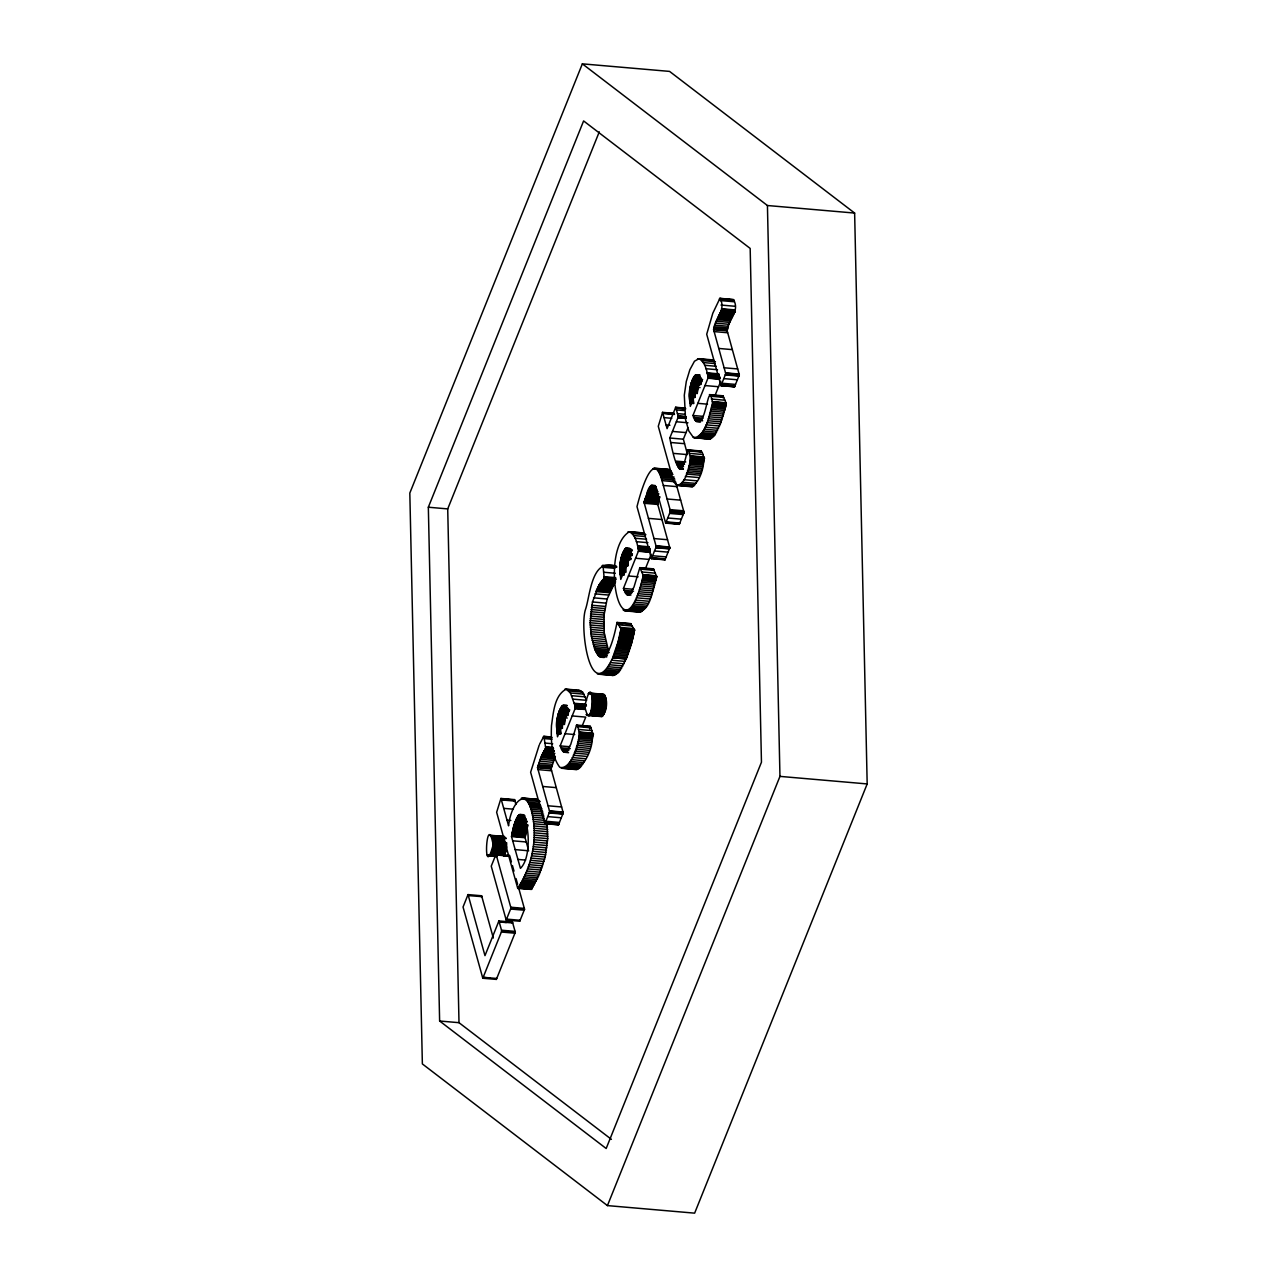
<?xml version="1.0" encoding="UTF-8"?>
<svg xmlns="http://www.w3.org/2000/svg" width="1277" height="1277" viewBox="0 0 1277 1277"><rect width="100%" height="100%" fill="white"/><g stroke="black" fill="none" stroke-linecap="round" stroke-linejoin="round"><path stroke-width="1.5" d="M590.15 622.745L592.448 601.962L599.264 584.674L600.749 582.456L614.317 583.621L607.134 599.009L604.085 615.051L604.276 632.865L608.586 651.047L595.018 649.865L591.331 636.106L590.15 622.745L603.718 623.926M556.628 727.347C555.176 720.499 561.736 695.598 567.946 710.858L557.49 736.797L556.628 727.347L562.455 727.842M619.904 569.957C618.435 563.109 624.996 538.208 631.221 553.468L620.766 579.423L619.904 569.957L625.714 570.468M689.452 396.908C688 390.06 694.56 365.158 700.77 380.418L690.314 406.373L689.452 396.908L695.279 397.402M517.744 888.409C530.689 868.121 536.915 843.283 533.179 819.355C528.087 782.737 511.039 802.1 508.581 825.82L500.951 798.428L496.641 812.284L517.744 888.409L531.408 889.431L539.389 874.234L545.183 857.011L547.705 838.606L547.051 822.707M639.889 567.69L643.193 575.4L656.761 576.693L653.457 568.856L639.841 567.658L633.935 587.197L629.609 594.3L627.039 594.763L623.431 588.442L638.644 550.595C637.271 543.858 635.802 535.223 629.401 531.743C598.466 549.908 621.532 665.604 642.954 576.853L656.522 578.034C652.627 587.707 650.663 613.998 636.616 611.029M584.722 706.261C592.975 742.783 595.673 660.624 584.722 706.261L574.969 705.558L570.436 692.996L566.174 689.133C554.122 695.582 553.404 713.22 551.472 725.639C550.962 739.67 551.089 755.537 559.757 767.269C571.936 771.164 584.339 734.419 576.629 725.081L590.197 726.246C596.95 738.824 587.58 764.923 574.889 769.408M599.775 715.695C607.022 717.866 609.48 695.039 602.058 694.528M694.943 437.995C707.49 432.759 708.799 415.009 712.598 403.261C708.448 378.375 706.708 420.293 699.221 421.202L695.742 421.107L692.948 415.488L708.208 377.545C706.835 370.809 705.351 362.221 698.998 358.693L694.48 361.215L689.851 369.739L686.292 381.472L684.296 395.216L685.605 419.814L688.862 431.035L693.347 437.404L709.326 439.176L714.673 435.202L720.42 423.82L725.815 406.182L726.31 403.564L722.974 395.774L722.606 397.61M493.161 844.783C486.314 808.373 482.578 884.69 493.161 844.783L506.73 845.949L503.808 856.101M511.518 836.563C522.357 779.337 537.729 851.855 520.425 868.344L511.518 836.563L525.086 837.728L528.215 849.013M525.086 837.728L527.912 824.894L514.344 823.729M612.721 657.783L618.116 641.836L620.989 628.811L617.03 622.426L630.599 623.607L634.557 629.992L631.684 643.017L626.289 658.948L612.705 657.751C590.182 706.66 579.391 627.342 585.489 609.448C590.357 595.337 591.363 556.341 616.536 566.429L602.68 565.456M643.049 576.278L656.617 577.443M674.192 413.365L662.571 412.359L658.278 426.279L671.239 473.049C677.177 506.426 697.354 459.816 687.441 449.823C681.008 483.584 675.054 465.259 669.802 438.011L678.326 416.813L675.677 407.267L685.366 408.113M689.819 485.946C699.158 487.766 708.496 458.411 701.009 450.989L687.393 449.855M617.03 622.426C615.291 630.998 606.719 673.442 595.018 649.865M630.311 625.076L630.599 623.607M576.581 725.033L570.723 744.475L566.381 751.642L563.795 752.153L560.14 745.896L575.448 707.809L574.969 705.558M590.197 726.246L589.591 728.959M653.138 570.212L653.457 568.856M634.126 632.801L620.558 631.636M700.626 452.585L701.009 450.989M541.32 756.367L554.888 757.548L551.089 768.818L563.253 812.922L558.464 824.846L544.896 823.681L549.701 811.757L537.521 767.637L541.32 756.367L545.758 748.258L543.874 736.334L551.616 737.005L543.731 736.526M720.962 385.654L725.767 373.73L713.588 329.626C714.609 318.356 726.741 310.151 719.941 298.307L733.525 299.616C740.261 311.412 728.145 319.569 727.156 330.791L739.335 374.911L734.53 386.835L720.962 385.654L706.708 334.239L712.805 313.232L719.941 298.307M661.997 480.615L675.565 481.796L684.057 512.38L679.268 524.336L665.652 523.107L670.489 511.199L661.997 480.615C652.962 446.391 639.777 495.636 637 506.634L651.43 558.656L664.998 559.821L669.802 547.865L657.767 504.463L658.693 500.217L645.124 499.036L644.055 502.356L656.234 546.7L651.43 558.656M514.008 801.126L514.519 799.61L515.86 804.462M645.124 499.036L646.322 495.604L659.89 496.769M645.492 497.966L659.06 499.147L645.3 498.493M646.114 496.194L659.682 497.376L659.251 498.589L645.683 497.407M665.652 523.107L658.293 496.53C656.697 483.6 649.514 480.647 646.529 495.029L658.166 496.035M582.36 63.85L409.821 493.066L422.368 1063.933L607.437 1205.6L694.64 1213.15L867.179 783.934L854.632 213.067L669.563 71.4L582.36 63.85L767.429 205.517L854.632 213.067M428.338 507.224L583.605 120.932L750.174 248.424L761.459 762.209L606.176 1148.502L439.623 1021.009L428.338 507.224L447.716 508.9L599.28 131.85M468.036 894.586L463.04 907.021L482.802 978.246L496.354 979.411L515.317 932.258L512.476 922.122L498.924 920.94L484.973 955.643L468.036 894.586L481.605 895.768L493.321 938.02M675.677 407.267L667.089 428.641L662.571 412.359M481.221 896.709L481.605 895.768M673.969 453.431L687.521 454.612L683.371 439.192L687.968 427.763M499.163 921.818L512.731 922.952M582.168 725.99L585.744 717.115L572.176 715.934M645.571 568.281L651.238 554.17M714.976 395.615L720.771 381.216M482.802 978.246L501.749 931.077L498.924 920.94M506.187 920.047L510.992 908.075L496.051 854.201L491.246 866.157L506.187 920.047L519.755 921.228L524.56 909.256L518.638 887.898M512.109 923.063L512.476 922.122M607.437 1205.6L779.96 776.384L767.429 205.517M598.402 674.176L613.04 675.469L618.531 672.436L626.257 658.836L612.705 657.751M614.987 582.695L601.419 581.514L604.213 578.593L602.999 565.344M539.213 745.034L530.625 772.25L544.896 823.681M539.676 744.012L543.874 736.334M732.663 300.765L733.525 299.616M601.084 581.977L614.652 583.158M502.659 837.153L503.808 836.371M709.565 360.864L714.019 360.433L697.513 358.837M534.009 799.849L537.362 799.434L540.187 801.589L526.619 800.424M667.217 469.489L671.191 471.293L657.639 470.128M632.275 533.563L645.843 534.728L642.97 532.924L627.917 531.902M578.258 690.458L582.615 692.15L586.638 700.323L573.07 699.142M709.326 439.176L706.899 438.57M719.797 298.499L733.365 299.68M719.526 298.882L733.605 300.031M719.398 299.089L733.652 300.366M720.308 300.574L733.876 301.739M721.01 305.059L734.578 306.241M721.601 308.747L735.169 309.912M721.665 309.21L735.233 310.391M721.76 309.768L735.313 310.95M721.776 310.375L735.392 311.428M721.537 310.694L735.105 311.859M721.329 310.965L734.898 312.131M721.186 311.173L734.754 312.338M720.962 311.508L734.53 312.673M720.707 311.907L734.275 313.088M720.404 312.402L733.972 313.583M720.068 312.961L733.636 314.142M719.685 313.615L733.253 314.796M719.286 314.35L732.854 315.515M718.855 315.164L732.423 316.345M718.392 316.121L731.96 317.287M717.913 317.191L731.482 318.356M717.387 318.356L730.955 319.537M716.86 319.633L730.428 320.798M716.221 321.213L729.79 322.395M715.535 323.129L729.103 324.31M714.881 325.14L728.449 326.321M714.402 326.768L727.97 327.95M714.114 327.79L727.682 328.955M713.891 328.62L727.443 329.785M713.763 329.019L727.347 330.152M713.683 329.306L727.251 330.488M713.588 329.626L727.156 330.791M714.098 331.589L727.651 332.754M718.775 348.445L732.328 349.627M698.998 358.693L712.566 359.875M701.871 360.545L715.439 361.726M703.26 362.556L714.897 363.562M704.601 365.27L716.221 366.276M724.123 367.776L737.691 368.941M705.894 368.718L717.53 369.723M725.544 372.868L739.112 374.049M725.639 373.203L739.207 374.384M725.735 373.602L739.335 374.911M725.623 374.081L739.191 375.262M707.171 372.836L718.791 373.842M725.448 374.512L739.016 375.693M707.298 373.331L718.935 374.337M725.288 374.911L738.856 376.092M707.506 374.065L719.143 375.087M707.634 374.496L719.254 375.502M707.713 374.8L717.403 375.646M707.793 375.135L717.482 375.965M707.873 375.486L719.51 376.492M695.837 374.815L700.035 375.023M707.953 375.837L719.59 376.843M695.502 374.991L699.381 375.326M708.033 376.156L719.653 377.162M695.183 375.23L699.062 375.566M708.096 376.46L719.733 377.481M694.864 375.518L698.742 375.853M708.144 376.683L719.765 377.689M694.544 375.885L700.355 376.38M708.224 377.098L719.845 378.104M723.804 378.599L737.372 379.78M694.209 376.316L700.019 376.811M708.208 377.545L719.893 378.375M693.89 376.795L699.7 377.306M708.049 377.944L719.669 378.95M707.937 378.2L719.574 379.205M693.555 377.338L701.312 378.008M693.235 377.944L700.993 378.615M692.916 378.615L702.605 379.461M692.581 379.349L702.27 380.179M692.294 380.035L701.983 380.881M692.118 380.498L701.807 381.344M721.936 383.244L735.504 384.409M691.942 380.961L701.632 381.807M691.783 381.44L701.472 382.27M691.623 381.903L701.312 382.749M721.329 384.76L734.898 385.925M691.464 382.382L701.169 383.212M720.755 384.952L734.77 386.261M720.866 385.367L734.435 386.532M691.32 382.845L701.009 383.691M721.026 385.526L734.594 386.708M691.176 383.323L700.881 384.169M691.049 383.802L700.738 384.632M690.921 384.281L698.679 384.952M704.984 385.558L718.552 386.723M690.809 384.76L698.551 385.431M690.681 385.255L698.439 385.925M690.586 385.75L698.327 386.42M690.474 386.261L698.232 386.931M690.378 386.771L700.067 387.601M690.282 387.282L698.04 387.953M690.203 387.793L697.96 388.463M690.123 388.32L697.865 388.99M690.043 388.831L697.785 389.501M689.963 389.325L697.721 390.012M689.899 389.836L697.641 390.507M689.835 390.347L697.593 391.017M689.788 390.842L697.529 391.512M689.724 391.337L697.481 392.007M689.692 391.847L697.434 392.518M689.644 392.358L697.402 393.029M689.596 392.869L697.354 393.539M709.405 394.593L723.021 395.822M709.629 395.072L723.197 396.253M689.564 393.38L695.374 393.875M715.088 395.726L722.846 396.397M709.789 395.455L723.357 396.636M689.532 393.891L695.342 394.401M689.516 394.401L695.327 394.912M710.108 396.189L723.676 397.37M689.5 394.912L695.311 395.407M689.484 395.407L695.295 395.918M689.468 395.918L695.279 396.413M689.468 396.413L695.279 396.908M711.321 399.047L724.889 400.228M689.468 397.402L693.331 397.738M689.468 397.897L693.347 398.232M689.484 398.392L693.363 398.727M689.5 398.871L693.379 399.206M689.516 399.366L693.395 399.701M712.406 401.601L725.975 402.782M689.548 399.845L693.427 400.18M712.566 401.968L726.134 403.149M712.662 402.191L726.23 403.372M689.58 400.324L693.459 400.659M712.742 402.399L726.31 403.676M689.612 400.818L693.491 401.154M712.662 402.894L726.23 404.075M689.66 401.313L693.523 401.648M712.598 403.261L726.166 404.442M689.692 401.792L693.571 402.127M712.486 403.867L726.054 405.048M689.74 402.271L693.619 402.606M697.833 403.34L707.522 404.17M689.788 402.75L693.666 403.085M689.851 403.213L693.714 403.548M712.247 405.001L725.815 406.182M711.943 406.309L725.512 407.475M711.592 407.746L725.16 408.927M711.177 409.326L724.745 410.508M675.565 407.523L685.43 408.321M675.852 407.89L685.541 408.72M675.916 408.129L685.605 408.975M710.714 411.066L724.282 412.232M676.411 409.901L684.153 410.571M710.188 412.934L723.756 414.115M709.613 414.865L723.165 416.031M677.433 413.62L685.19 414.291M662.476 412.647L674.288 413.668M692.948 415.488L702.637 416.318M708.99 416.797L722.543 417.962M662.795 413.157L674.416 414.163M662.859 413.413L674.495 414.418M678.071 415.935L685.829 416.605M693.427 417.34L703.116 418.186M678.135 416.142L685.893 416.813M708.304 418.744L721.872 419.925M678.247 416.557L686.004 417.228M678.326 416.813L686.084 417.499M678.247 417.02L686.004 417.691M678.071 417.467L685.813 418.138M694.145 418.888L701.903 419.558M677.943 417.755L685.701 418.441M707.602 420.692L721.17 421.873M694.896 420.117L702.653 420.787M664.024 417.627L671.782 418.313M695.742 421.107L699.62 421.442M696.619 421.729L700.498 422.064M706.851 422.639L720.42 423.82M676.347 421.761L687.968 422.767M705.973 424.842L719.542 426.007M704.984 427.125L718.552 428.29M666.051 424.938L669.93 425.273M703.994 429.168L717.562 430.349M703.02 431.003L716.589 432.185M702.063 432.632L715.631 433.797M672.452 431.418L686.02 432.6M701.121 434.02L714.673 435.202M700.179 435.17L713.747 436.351M699.253 436.127L712.821 437.309M698.359 436.894L711.928 438.059M698.391 437.325L702.254 437.66M697.481 437.452L711.05 438.634M693.347 437.404L704.968 438.41M694.129 437.803L710.188 439.017M669.802 438.011L683.371 439.192M670.936 442.512L684.504 443.694M687.601 450.142L701.169 451.308M687.76 450.462L701.328 451.627M688.016 450.925L701.568 452.106M689.245 453.351L702.813 454.516M690.49 455.793L704.058 456.974M690.745 456.288L704.313 457.469M690.857 456.496L704.537 457.996L690.985 456.815M690.905 457.23L704.473 458.395M690.825 457.661L704.393 458.842M690.729 458.124L704.297 459.289M690.554 459.05L704.106 460.215M690.314 460.103L703.882 461.268M690.043 461.268L703.611 462.45M676.092 461.125L685.781 461.971M689.724 462.593L703.292 463.774M676.459 462.402L684.201 463.072M689.357 464.062L702.925 465.243M676.794 463.535L684.552 464.205M677.129 464.557L682.94 465.051M688.942 465.674L702.51 466.855M677.448 465.435L683.275 465.929M677.768 466.233L683.594 466.728M688.479 467.35L702.047 468.531M678.087 466.935L681.966 467.27M678.39 467.526L682.253 467.861M678.678 468.005L682.557 468.34M687.984 469.026L701.552 470.207M678.981 468.388L682.86 468.723M679.252 468.659L683.131 468.994M679.54 468.851L683.418 469.186M687.441 470.702L701.009 471.883M654.351 468.18L668.621 469.409M653.648 468.324L669.292 469.617M652.914 468.627L669.946 470.016M657.017 469.409L670.585 470.59M686.85 472.378L700.419 473.559M658.23 470.99L671.798 472.171M686.244 474.038L699.812 475.204M658.82 472.027L672.388 473.192M659.379 473.176L672.947 474.358M685.302 476.385L698.87 477.566M659.922 474.453L671.558 475.459M660.464 475.826L674.033 476.991M660.991 477.327L674.559 478.492M683.802 479.689L697.37 480.87M661.502 478.923L675.07 480.104M682.381 482.243L695.949 483.408M681.264 483.807L694.832 484.989M680.609 484.526L694.177 485.691M676.251 484.781L693.539 486.234M679.348 485.436L692.916 486.617M677.385 485.531L692.294 486.824M663.354 485.468L676.922 486.633M651.334 485.196L655.213 485.531M650.935 485.611L654.814 485.946M650.536 486.122L656.346 486.617M650.105 486.76L655.931 487.271M649.674 487.543L655.484 488.037M649.211 488.437L656.953 489.107M648.732 489.474L656.474 490.145M648.221 490.623L657.91 491.453M647.742 491.805L657.432 492.651M647.311 492.922L658.932 493.928M646.88 494.055L658.517 495.077M645.891 496.801L659.459 497.982M667.105 498.988L680.657 500.153M644.949 499.562L658.517 500.744M644.773 500.073L658.341 501.254M644.614 500.568L658.182 501.733M644.454 501.047L658.022 502.228M644.342 501.43L657.91 502.611M644.215 501.829L657.783 503.01M644.055 502.356L657.623 503.521M644.215 503.298L657.767 504.463M670.042 509.619L683.61 510.8M670.281 510.481L683.849 511.662M670.393 510.88L683.961 512.061M670.489 511.199L684.057 512.38M670.441 511.359L684.009 512.524M670.265 511.79L683.833 512.955M670.122 512.141L683.69 513.322M669.611 513.418L683.179 514.599M667.775 517.983L681.343 519.164M648.381 518.35L661.949 519.531M666.211 521.862L679.779 523.043M666.019 522.357L679.587 523.538M671.271 522.868L679.268 524.336M665.844 522.788L679.412 523.969M629.401 531.743L642.97 532.924M630.854 532.286L644.422 533.467M633.663 535.558L645.3 536.563M653.984 538.559L667.552 539.74M635.004 538.255L646.625 539.261M636.313 541.671L647.934 542.677M656.011 545.822L669.563 547.003M656.091 546.125L669.659 547.306M656.202 546.524L669.771 547.705M656.234 546.7L669.802 547.865M656.107 547.003L669.675 548.184M637.574 545.79L649.211 546.795M655.931 547.45L669.499 548.631M637.734 546.364L649.37 547.37M655.819 547.721L669.387 548.887M637.941 547.115L649.578 548.12M638.069 547.562L649.69 548.567M638.149 547.849L649.77 548.855M638.229 548.168L649.865 549.174M638.308 548.535L649.945 549.541M625.938 548.041L629.816 548.376M638.388 548.887L650.025 549.892M625.618 548.28L629.497 548.615M638.468 549.206L650.089 550.211M638.532 549.509L650.169 550.515M654.51 550.978L668.079 552.143M625.299 548.567L631.109 549.078M638.58 549.733L650.201 550.738M624.98 548.934L630.79 549.429M638.66 550.148L650.28 551.153M624.645 549.365L632.402 550.036M638.484 550.978L650.121 551.983M624.325 549.844L632.083 550.515M638.372 551.249L650.009 552.255M624.006 550.403L631.748 551.073M623.671 550.994L631.429 551.68M623.352 551.664L631.093 552.334M623.016 552.398L630.774 553.069M622.745 553.101L632.434 553.931M652.595 555.734L666.163 556.916M622.553 553.564L632.243 554.394M622.394 554.026L632.083 554.856M622.218 554.489L631.907 555.335M622.059 554.968L631.748 555.798M651.813 557.714L665.381 558.895M621.915 555.431L629.657 556.102M651.685 558.017L665.253 559.182M621.755 555.91L629.513 556.58M651.35 558.384L665.078 559.629M621.628 556.373L629.369 557.043M621.484 556.852L629.242 557.522M635.563 558.257L649.131 559.422M621.356 557.331L631.046 558.177M621.245 557.826L630.934 558.656M621.133 558.304L630.822 559.15M621.021 558.799L630.71 559.645M620.909 559.31L628.667 559.98M620.814 559.821L628.571 560.491M620.734 560.332L628.476 561.002M620.638 560.858L628.396 561.529M620.558 561.369L628.3 562.04M620.478 561.88L628.22 562.55M620.399 562.391L628.156 563.061M620.335 562.886L628.092 563.556M620.271 563.396L628.029 564.067M620.223 563.891L627.965 564.562M620.175 564.402L627.917 565.072M620.127 564.897L627.869 565.567M620.079 565.408L627.837 566.078M620.047 565.919L625.858 566.429M619.999 566.429L625.826 566.94M640.08 568.105L653.648 569.271M639.713 568.297L653.808 569.638M619.968 566.94L625.778 567.451M602.425 565.631L616.599 566.908M602.01 565.998L616.631 567.259M619.952 567.451L625.762 567.962M640.543 569.159L654.111 570.34M619.936 567.962L625.746 568.473M619.92 568.473L625.73 568.967M603.175 567.323L614.812 568.329M619.904 568.967L625.714 569.462M619.904 569.462L625.714 569.973M641.74 571.984L655.309 573.165M619.904 570.452L625.714 570.963M619.904 570.947L625.73 571.457M619.92 571.442L625.73 571.936M619.936 571.92L625.746 572.431M619.968 572.415L623.83 572.75M642.842 574.586L656.41 575.767M619.983 572.894L623.862 573.229M643.017 574.985L656.586 576.15M620.015 573.389L623.894 573.724M643.113 575.209L656.761 576.581M603.638 572.24L615.259 573.261M620.047 573.868L623.926 574.203M643.129 575.895L656.697 577.076M620.095 574.363L623.974 574.698M620.127 574.842L624.006 575.177M628.444 575.959L638.133 576.805M642.714 577.986L656.282 579.167M642.411 579.279L655.979 580.46M604.037 576.645L615.674 577.651M604.101 577.332L615.722 578.337M642.044 580.732L655.612 581.897M604.165 578.002L615.785 579.008M604.165 578.72L615.849 579.598M603.909 578.896L615.53 579.902M603.542 579.151L615.306 580.061M641.645 582.312L655.213 583.477M603.351 579.311L614.971 580.333M603.143 579.503L614.764 580.508M602.904 579.726L614.524 580.748M602.632 580.013L614.269 581.019M602.361 580.333L613.998 581.338M641.182 584.036L654.734 585.217M602.074 580.7L615.642 581.881M601.754 581.099L615.322 582.28M640.655 585.904L654.223 587.085M600.382 582.966L613.95 584.132M600.014 583.509L613.583 584.69M599.631 584.084L613.199 585.249M640.08 587.835L653.648 589M599.264 584.674L612.832 585.856M598.881 585.313L612.449 586.478M598.498 585.967L612.066 587.149M639.458 589.766L653.026 590.932M623.431 588.442L633.121 589.272M598.099 586.702L611.667 587.867M597.684 587.468L611.252 588.649M597.301 588.234L610.869 589.415M623.846 590.357L633.536 591.187M638.787 591.714L652.339 592.895M596.918 589.016L610.486 590.197M624.565 591.905L632.323 592.576M596.535 589.846L610.103 591.028M638.069 593.661L651.637 594.843M596.151 590.708L609.72 591.874M625.315 593.135L631.125 593.645M595.784 591.586L609.352 592.751M626.161 594.14L630.04 594.475M627.039 594.763L630.918 595.098M637.335 595.609L650.903 596.79M594.906 593.853L608.475 595.034M636.457 597.796L650.025 598.977M635.451 600.078L649.019 601.259M593.566 597.828L607.134 599.009M634.477 602.137L648.046 603.319M633.504 603.973L647.072 605.154M592.448 601.962L606.016 603.127M632.546 605.601L646.098 606.783M631.588 607.006L645.156 608.187M630.646 608.155L644.215 609.337M591.746 605.25L605.314 606.415M629.737 609.129L643.305 610.294M628.843 609.895L642.395 611.06M623.048 609.847L626.911 610.183M591.347 607.389L604.915 608.554M627.949 610.47L641.517 611.635M623.814 610.422L640.655 612.018M624.597 610.821L639.809 612.194M591.012 609.544L604.58 610.709M590.74 611.699L604.308 612.88M590.517 613.886L604.085 615.051M590.341 616.089L603.909 617.254M590.229 618.307L603.798 619.473M616.967 622.681L630.726 623.814M590.166 620.526L603.734 621.707M617.35 622.953L631.03 624.293M616.839 623.384L622.649 623.894M618.547 624.868L632.115 626.033M620.127 627.374L633.695 628.555M590.213 624.98L603.782 626.145M620.75 628.38L634.398 629.689M620.957 629.114L634.525 630.279M620.893 629.545L634.461 630.726M620.861 629.8L634.43 630.982M590.325 627.215L603.877 628.396M620.782 630.327L634.35 631.508M620.686 630.934L634.254 632.115M590.485 629.465L604.053 630.63M620.414 632.386L633.983 633.552M620.255 633.184L633.823 634.366M590.708 631.684L604.276 632.865M620.079 634.062L633.647 635.244M619.856 635.02L633.424 636.201M619.632 636.026L633.2 637.207M590.996 633.903L604.564 635.068M619.377 637.095L632.945 638.261M619.106 638.197L632.658 639.378M591.331 636.106L604.899 637.271M618.802 639.362L632.37 640.527M591.714 638.277L605.282 639.458M618.467 640.575L632.035 641.74M618.116 641.836L631.684 643.017M592.161 640.431L605.729 641.597M617.749 643.129L631.317 644.31M617.334 644.454L630.902 645.635M592.688 642.554L606.24 643.72M616.919 645.843L630.487 647.024M593.246 644.614L606.814 645.795M616.472 647.247L630.04 648.429M593.821 646.529L607.389 647.694M616.009 648.684L629.577 649.865M594.412 648.269L607.98 649.45M615.514 650.185L629.082 651.366M614.987 651.685L628.555 652.866M595.641 651.318L609.209 652.499M614.445 653.217L628.013 654.399M596.295 652.627L607.916 653.632M613.886 654.734L627.454 655.915M596.95 653.792L606.639 654.622M597.62 654.798L607.309 655.628M613.311 656.282L626.879 657.447M598.306 655.628L606.048 656.298M598.993 656.314L606.735 656.985M599.679 656.825L603.558 657.16M600.398 657.176L604.276 657.511M611.603 660.225L625.171 661.406M610.518 662.587L624.086 663.769M609.416 664.758L622.984 665.94M608.315 666.738L621.883 667.903M607.198 668.462L620.766 669.643M606.08 669.978L619.648 671.143M604.963 671.255L618.531 672.436M603.861 672.325L617.429 673.506M602.744 673.171L616.312 674.352M600.174 673.617L615.227 674.958M597.349 673.857L614.125 675.341M566.174 689.133L579.742 690.314M564.689 689.277L576.31 690.282M567.626 689.692L581.195 690.873M569.047 690.985L582.615 692.15M589.016 693.012L603.829 694.273M588.761 693.156L604.276 694.608M588.489 693.363L604.5 694.848M588.234 693.619L604.691 695.135M591.315 694.273L604.883 695.454M570.436 692.996L584.004 694.161M591.49 694.64L605.059 695.821M591.666 695.055L605.234 696.22M591.826 695.502L605.394 696.667M591.969 695.997L605.537 697.162M592.113 696.524L605.665 697.689M592.225 697.066L605.793 698.248M571.777 695.71L585.329 696.891M592.32 697.641L605.889 698.822M592.416 698.232L605.984 699.413M592.48 698.854L606.048 700.035M592.544 699.493L606.112 700.674M592.576 700.163L606.144 701.328M592.608 700.834L606.176 701.999M592.608 701.52L606.176 702.685M592.608 702.222L606.176 703.404M592.576 702.957L606.144 704.138M592.544 703.723L606.112 704.904M592.48 704.489L606.048 705.67M574.347 703.276L585.967 704.281M574.474 703.771L586.111 704.776M592.4 705.239L605.968 706.42M574.682 704.505L586.319 705.511M592.305 705.989L605.873 707.155M574.81 704.936L586.43 705.942M574.889 705.239L584.579 706.085M592.193 706.724L605.761 707.905M575.049 705.926L584.738 706.772M592.065 707.458L605.633 708.623M563.333 705.127L567.211 705.463M575.129 706.277L584.818 707.107M562.678 705.431L566.876 705.574M562.359 705.654L566.238 705.989M575.209 706.596L584.898 707.426M591.905 708.176L605.474 709.342M575.273 706.899L584.962 707.745M562.04 705.958L565.919 706.293M575.32 707.123L585.01 707.969M561.72 706.325L565.583 706.66M575.4 707.538L585.089 708.384M591.746 708.863L605.314 710.044M575.448 707.809L585.137 708.639M561.385 706.74L567.196 707.25M575.384 707.985L585.074 708.815M591.554 709.549L605.122 710.714M575.225 708.368L584.914 709.214M561.066 707.235L566.876 707.729M575.113 708.639L584.802 709.469M591.363 710.22L604.931 711.385M560.731 707.777L568.488 708.448M560.411 708.384L568.169 709.054M591.139 710.874L604.707 712.055M590.916 711.528L604.484 712.694M560.092 709.054L569.781 709.9M590.66 712.151L604.229 713.332M559.757 709.789L569.446 710.619M590.405 712.742L603.973 713.923M559.47 710.475L569.159 711.321M590.15 713.268L603.718 714.45M559.294 710.938L568.983 711.784M589.894 713.747L603.462 714.912M559.118 711.401L566.876 712.071M589.639 714.162L603.191 715.343M558.959 711.88L566.717 712.55M589.367 714.513L602.936 715.695M586.207 714.513L602.68 715.998M558.799 712.343L568.488 713.189M586.414 714.801L602.409 716.253M558.64 712.821L568.329 713.651M586.622 715.024L602.153 716.461M587.069 715.359L601.882 716.605M558.496 713.284L568.185 714.13M558.352 713.763L568.042 714.593M558.225 714.242L567.914 715.072M558.097 714.721L567.786 715.551M557.985 715.2L565.727 715.87M557.857 715.695L565.615 716.365M557.762 716.189L565.503 716.86M557.65 716.7L565.408 717.371M557.554 717.211L567.243 718.041M557.458 717.722L565.216 718.392M557.379 718.233L565.136 718.903M557.299 718.743L565.041 719.414M557.219 719.254L564.961 719.925M557.139 719.765L564.897 720.436M557.075 720.276L564.817 720.946M557.011 720.771L564.769 721.441M556.964 721.282L564.705 721.952M556.9 721.776L564.657 722.447M556.852 722.287L564.61 722.958M556.82 722.798L564.562 723.468M556.772 723.309L564.53 723.979M556.74 723.82L564.498 724.49M576.805 725.512L590.373 726.693M576.454 725.671L590.533 727.06M556.708 724.33L562.518 724.825M556.692 724.841L562.503 725.336M577.268 726.613L590.836 727.794M556.676 725.352L562.487 725.847M556.66 725.847L562.471 726.358M556.644 726.342L562.455 726.852M556.644 726.852L562.455 727.347M578.481 729.454L592.049 730.636M556.644 727.842L562.455 728.337M556.644 728.337L560.523 728.672M556.66 728.816L560.539 729.151M556.676 729.311L560.555 729.646M556.692 729.79L560.571 730.125M579.566 732.024L593.135 733.206M556.724 730.284L560.603 730.62M579.742 732.407L593.294 733.589M556.756 730.763L560.635 731.098M579.822 732.631L593.486 734.004L579.918 732.934M556.788 731.258L560.667 731.593M579.838 733.333L593.406 734.498M556.836 731.753L560.699 732.088M579.774 733.7L593.342 734.866M556.868 732.232L560.747 732.567M579.662 734.291L593.23 735.472M556.916 732.711L560.795 733.046M565.041 733.7L574.73 734.546M556.964 733.174L560.842 733.509M579.439 735.424L592.991 736.606M557.027 733.652L560.89 733.988M579.135 736.717L592.704 737.898M578.768 738.17L592.336 739.351M543.459 736.909L551.712 737.547M578.353 739.75L591.921 740.931M543.332 737.116L551.776 737.883M577.89 741.474L591.459 742.655M544.241 738.585L551.999 739.255M577.364 743.358L590.932 744.523M576.789 745.273L590.357 746.454M544.944 743.07L552.702 743.741M576.166 747.205L589.735 748.386M560.14 745.896L569.829 746.742M560.587 747.763L570.276 748.609M575.496 749.152L589.064 750.333M545.534 746.758L553.276 747.428M545.598 747.237L553.356 747.907M545.694 747.795L553.436 748.466M561.321 749.312L569.079 749.982M545.758 748.258L553.516 748.945M545.71 748.386L553.452 749.072M574.794 751.115L588.362 752.281M545.471 748.705L553.228 749.376M545.263 748.976L553.021 749.647M545.119 749.184L552.877 749.854M562.072 750.541L567.882 751.052M544.896 749.519L552.654 750.19M544.64 749.918L554.33 750.764M562.918 751.546L566.78 751.882M544.337 750.413L554.026 751.259M563.795 752.153L568.568 752.696M574.043 753.063L587.612 754.228M544.002 750.988L553.691 751.818M543.619 751.626L553.308 752.472M543.22 752.361L554.841 753.366M573.165 755.25L586.734 756.415M542.789 753.175L554.426 754.196M542.326 754.132L553.963 755.138M572.16 757.532L585.728 758.698M541.847 755.202L555.399 756.383M779.96 776.384L867.179 783.934M571.186 759.576L584.754 760.757M540.794 757.644L554.362 758.825M570.212 761.411L583.781 762.592M540.155 759.24L553.723 760.406M569.255 763.039L582.823 764.221M539.469 761.14L553.037 762.321M568.297 764.444L581.865 765.609M538.814 763.151L552.382 764.332M567.371 765.593L580.939 766.775M566.445 766.551L580.013 767.732M538.335 764.795L551.903 765.961M565.551 767.317L579.12 768.499M569.446 768.1L574.091 769.025M538.048 765.801L551.616 766.982M564.673 767.892L578.242 769.057M563.795 768.275L577.364 769.44M561.321 768.243L576.518 769.616M537.809 766.631L551.377 767.812M537.697 767.03L551.281 768.179M537.617 767.317L551.185 768.499M537.521 767.637L551.089 768.818M538.016 769.6L551.584 770.781M542.693 786.456L556.261 787.638M522.724 798.061L536.276 799.242M521.958 798.109L537.362 799.434M521.208 798.317L527.018 798.827M530.897 799.163L534.776 799.498M525.23 799.035L538.798 800.216M500.903 798.46L514.519 799.61M501.063 798.827L514.631 800.009M504.623 799.306L512.38 799.977M501.191 799.274L514.759 800.456M501.366 799.897L514.934 801.078M527.816 802.148L539.437 803.153M528.455 803.297L540.091 804.302M548.056 805.787L561.625 806.968M529.077 804.574L540.714 805.579M529.684 806.01L541.304 807.016M530.258 807.559L541.895 808.564M530.817 809.235L542.454 810.241M549.477 810.879L563.045 812.06M549.573 811.214L563.125 812.395M563.237 812.779L549.669 811.613L563.253 812.922M549.557 812.108L563.125 813.273M503.697 808.357L513.402 809.187M531.36 811.071L542.996 812.076M549.381 812.539L562.949 813.704M549.222 812.938L562.79 814.103M531.886 813.05L543.523 814.056M532.365 815.109L544.002 816.115M519.883 814.423L523.762 814.758M547.737 816.61L561.305 817.791M519.579 814.582L523.458 814.918M519.26 814.758L523.139 815.093M518.941 814.997L524.767 815.492M518.622 815.253L524.448 815.764M518.318 815.572L524.129 816.083M517.983 815.955L523.809 816.466M532.796 817.216L544.433 818.222M517.664 816.402L525.422 817.072M517.329 816.897L525.086 817.567M516.993 817.456L524.751 818.126M516.658 818.078L526.347 818.924M533.179 819.355L544.8 820.361M516.323 818.765L526.012 819.595M545.87 821.255L559.438 822.436M515.972 819.499L525.661 820.345M533.483 821.526L558.831 823.936M515.637 820.313L527.257 821.319M544.688 822.963L552.446 823.649M545.135 823.106L558.703 824.272M506.985 820.169L510.848 820.504M544.8 823.378L558.528 824.719M515.285 821.159L526.906 822.165M514.95 822.005L526.587 823.011M533.738 823.745L547.306 824.91M514.647 822.867L526.268 823.873M533.946 825.98L547.514 827.161M514.056 824.591L527.624 825.772M513.801 825.485L527.369 826.65M513.546 826.379L527.114 827.56M534.105 828.246L547.673 829.427M513.306 827.288L526.874 828.47M513.067 828.214L526.635 829.38M534.201 830.529L547.753 831.71M512.859 829.156L526.427 830.321M512.652 830.114L526.22 831.295M512.46 831.056L526.028 832.237M534.233 832.827L547.801 833.993M512.269 831.95L525.837 833.131M512.109 832.812L525.677 833.993M534.217 835.126L547.785 836.291M511.949 833.658L525.517 834.823M511.838 834.296L525.406 835.477M511.742 834.903L525.31 836.084M511.662 835.493L525.214 836.658M534.137 837.425L547.705 838.606M511.582 836.036L525.15 837.217M490.049 835.254L504.575 836.483M489.666 835.461L503.425 836.531M491.677 835.956L503.314 836.962M491.837 836.196L503.457 837.201M534.009 839.755L547.578 840.92M491.98 836.483L505.548 837.648M492.124 836.802L505.692 837.967M492.268 837.153L505.836 838.319M492.395 837.536L505.963 838.718M492.523 837.951L504.144 838.957M533.834 842.07L547.402 843.251M492.714 838.654L504.335 839.659M512.7 840.809L526.268 841.974M492.906 839.596L504.527 840.601M493.05 840.553L504.686 841.559M533.594 844.384L547.163 845.55M493.145 841.559L506.714 842.74M493.209 842.597L506.777 843.778M533.291 846.683L546.859 847.864M493.209 843.666L506.777 844.847M493.082 845.677L506.65 846.843M532.956 848.997L546.524 850.163M493.034 846.22L506.602 847.401M492.97 846.763L506.522 847.944M492.89 847.305L506.458 848.487M492.81 847.832L506.362 849.013M515.142 849.604L528.71 850.785M532.557 851.28L546.125 852.461M492.714 848.359L506.283 849.54M492.603 848.886L506.171 850.067M492.491 849.397L506.059 850.578M492.379 849.891L505.947 851.073M532.126 853.563L545.694 854.744M492.252 850.386L505.82 851.551M492.108 850.865L505.676 852.03M491.964 851.328L505.532 852.509M491.805 851.775L505.373 852.956M491.645 852.222L505.213 853.403M531.631 855.829L545.183 857.011M491.326 852.972L504.894 854.153M491.15 853.371L504.718 854.536M490.975 853.738L509.619 855.367M490.799 854.074L500.488 854.904M490.607 854.377L507.927 856.069M531.072 858.096L544.64 859.261M490.432 854.664L496.242 855.175M503.425 855.813L507.304 856.149M487.207 854.824L496.051 855.43M489.857 855.351L495.859 855.654M487.527 855.335L495.492 856.021M487.846 855.686L497.04 856.468M488.197 855.909L496.849 856.564M530.466 860.315L544.034 861.496M517.871 859.421L525.613 860.091M529.811 862.518L543.379 863.699M529.125 864.673L542.677 865.838M528.375 866.796L541.927 867.961M527.561 868.887L541.129 870.052M526.683 871.026L540.251 872.207M525.837 873.069L539.389 874.234M524.991 874.984L538.559 876.15M524.177 876.756L537.745 877.938M523.362 878.416L536.931 879.598M522.58 879.981L536.148 881.162M521.814 881.417L535.382 882.583M521.08 882.742L534.648 883.907M520.409 883.971L533.962 885.137M519.755 885.105L533.323 886.27M519.148 886.142L532.717 887.307M518.59 887.068L532.158 888.249M518.079 887.866L531.647 889.047M517.999 888.01L531.567 889.191M467.653 895.544L481.844 896.63M510.752 907.213L524.32 908.394M510.992 908.075L524.56 909.256M510.608 909.032L524.177 910.198M506.57 919.105L520.138 920.286M498.541 921.882L506.283 922.569M501.51 930.215L515.078 931.38M501.749 931.077L515.317 932.258M501.366 932.018L514.934 933.2M483.169 977.304L496.737 978.469M484.494 977.543L490.304 978.038M439.623 1021.009L459.002 1022.685L611.412 1139.355M613.04 675.469L610.917 675.022M734.099 385.319L734.53 386.835M664.71 558.815L664.998 559.821M558.033 823.33L558.464 824.846M509.858 856.244L511.407 861.831M512.444 865.551L513.992 871.137M516.052 878.592L517.6 884.179M519.516 920.366L519.755 921.228M496.115 978.549L496.354 979.411M447.716 508.9L459.002 1022.685M650.328 551.425L638.708 550.419L650.264 551.6M634.509 629.896L620.941 628.715L634.557 629.992M505.069 853.754L491.501 852.557L505.069 853.77"/></g></svg>
